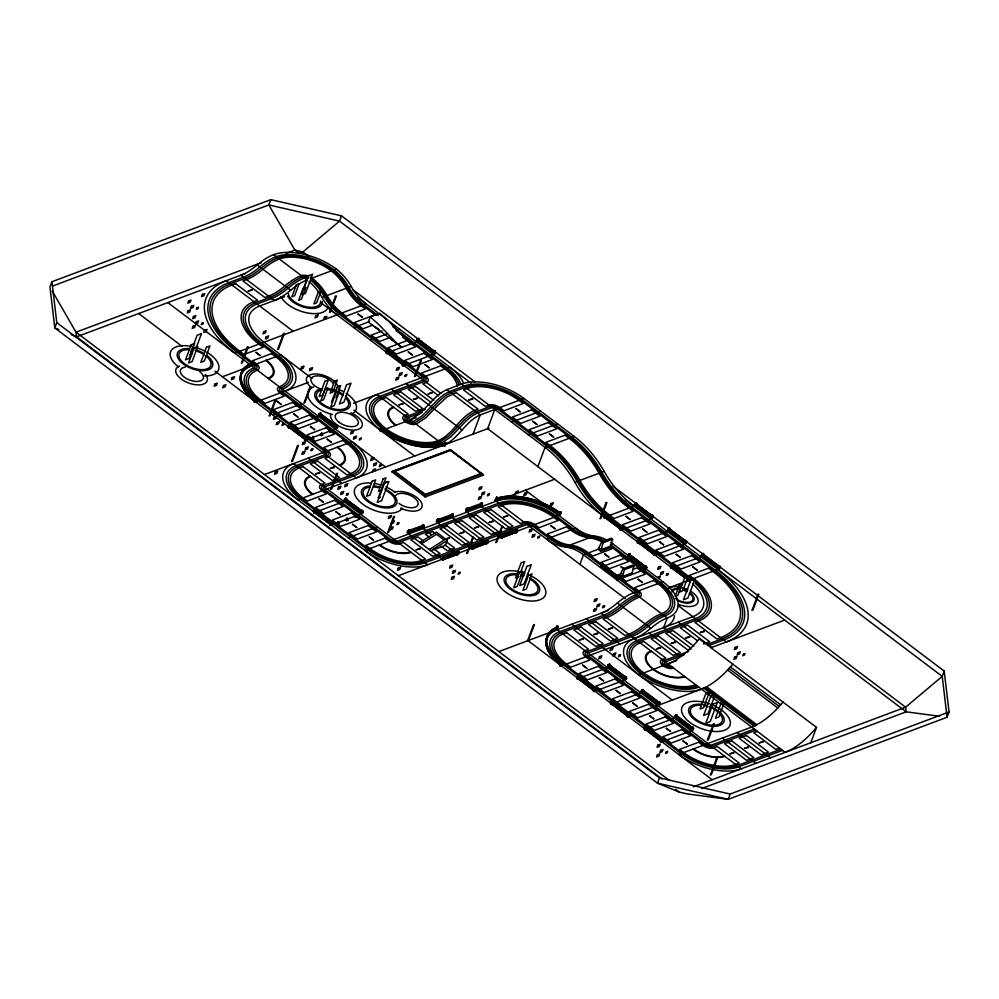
<?xml version="1.0" encoding="UTF-8"?>
<svg xmlns="http://www.w3.org/2000/svg" width="999" height="999" viewBox="0 0 999 999"><rect width="100%" height="100%" fill="white"/><g stroke="black" fill="none" stroke-linecap="round" stroke-linejoin="round"><path stroke-width="1.5" d="M425.162 496.953L425.412 495.117L393.606 471.091L391.683 471.665L425.162 496.953L483.541 475.062L450.512 449.737L391.683 471.665M603.084 542.782L601.773 541.795L598.126 549.3L600.749 551.273L603.084 542.782L612.662 539.198L611.351 538.199L601.773 541.795A48.252 35.864 69.4 0 0 589.16 537.849A48.252 35.864 69.4 0 1 570.629 530.007M612.662 539.198L610.327 547.689L600.749 551.273M622.027 578.184L624.363 569.68L633.94 566.096L632.629 565.097L623.051 568.693L619.405 576.198M631.605 574.587L633.94 566.096M51.936 281.743L49.95 287.038L54.795 327.922L657.492 783.166L679.258 792.082L687.275 793.918L728.184 799.35L947.064 717.257L949.05 711.962L944.205 671.078L341.508 215.834L270.816 199.65L51.936 281.743L56.781 322.627L54.795 327.922L58.879 329.595M190.459 353.059L197.115 335.252L201.523 333.604L195.891 348.663M270.816 199.65L268.831 204.945L52.872 285.951M249.925 365.147L251.561 361.913L252.123 362.35L250.986 365.397L249.925 365.147L251.561 361.913M250.487 365.572L252.123 362.35M251.873 364.598C253.609 360.676 250.274 367.832 247.69 366.308A47.378 24.113 20.5 0 0 251.448 398.039L256.293 401.823L255.781 401.436A47.14 24.001 20.5 0 1 251.436 364.76L252.01 363.224A47.14 24.001 20.5 0 0 256.356 399.9L256.144 401.873M254.295 401.998L255.931 398.776L256.493 399.2L255.357 402.247L254.295 401.998L255.931 398.776M254.857 402.435L256.493 399.2M301.561 293.644L308.216 275.849L312.625 274.188L305.457 293.369L302.148 294.605M303.471 289.573L307.068 279.957L273.589 254.67A48.252 20.954 -52.9 0 0 257.193 264.935A48.252 20.954 -52.9 0 1 240.809 275.212L274.288 300.512A48.252 20.954 -52.9 0 0 290.684 290.247A48.252 20.954 -52.9 0 1 296.278 285.864M341.508 215.834L339.523 221.129L302.909 251.935L299.176 253.334L294.892 250.1L268.831 204.945L339.523 221.129L942.219 676.373L947.064 717.257M305.869 439.997L287.974 426.648L288.699 425.05L306.443 438.461L305.082 440.372L304.52 439.935L305.657 436.9L306.718 437.137L305.582 440.184L304.52 439.935M289.698 427.21L288.624 426.411L289.348 424.812M288.349 427.722L289.985 424.5L290.547 424.925L289.41 427.972L288.349 427.722L289.985 424.5M288.911 428.146L290.547 424.925M305.02 439.747L305.294 438.998L306.368 439.81L307.093 438.211L306.518 439.76L304.146 437.974M305.869 437.462L306.156 436.713M305.082 440.372L306.718 437.137M335.189 428.434L336.251 428.683L337.4 425.636L336.326 425.387L335.189 428.434L335.764 428.858L336.538 428.496L318.656 415.147L319.23 413.598L337.125 426.948L336.401 428.546M319.368 413.549L318.656 415.147M334.765 426.585L320.367 415.709L319.018 416.221L320.155 413.174L321.216 413.424L320.941 414.173M311.101 438.111L312.337 437.412C315.809 438.474 310.439 439.66 313.636 438.399M320.367 413.736L320.654 412.987M319.593 416.645L321.216 413.424M312.337 437.412L311.875 438.174L313.536 438.673M331.506 402.01L337.163 386.863L340.647 385.564L336.014 397.952M320.204 434.453L321.403 435.726L322.652 435.015L321.341 434.028L320.204 434.453L321.516 435.439L322.652 435.015M321.216 434.328C323.626 435.339 319.505 435.177 321.341 434.028M370.204 316.933L368.294 322.04L401.773 347.327A141.483 105.145 69.4 0 1 396.441 342.894L378.584 324.325L370.204 316.933L379.77 313.349L388.161 320.729L406.019 339.298A141.483 105.145 69.4 0 0 411.351 343.731M329.22 431.081L330.419 432.342L331.656 431.643L330.357 430.656L329.22 431.081L330.519 432.067L331.656 431.643M330.219 430.956C332.605 431.93 328.521 431.818 330.357 430.656M335.689 428.246L336.825 425.199M335.764 428.858L337.4 425.636M335.964 427.497L337.038 428.309L337.762 426.71L319.867 413.361L337.612 426.76M337.038 428.309L337.762 426.71M331.206 525.112L313.311 511.763L314.036 510.177L331.78 523.576L331.069 525.174L332.055 522.265L330.994 522.015L329.857 525.062L330.919 525.299L329.857 525.062M315.035 512.337L315.884 510.039L314.535 509.989L314.111 511.476M314.747 513.086L313.686 512.849L314.822 509.802L315.884 510.039M315.035 510.364L315.322 509.615M314.248 513.274L315.397 510.227M402.36 365.384L403.434 365.634L404.57 362.587L403.496 362.35L402.36 365.384L402.934 365.821L403.721 365.447L385.826 352.098L386.551 350.499L404.295 363.911L386.551 350.499M386.975 352.235L387.824 349.95L388.399 350.374L386.763 353.596L386.188 353.171L387.325 350.125L388.399 350.374M386.188 353.171L387.824 349.95M386.763 353.596L387.899 350.562M331.206 522.577L331.493 521.828M330.432 525.486L332.055 522.265M331.206 524.55L332.43 523.339L314.535 509.989M361.888 513.611L343.993 500.262L344.717 498.663L362.462 512.075L361.738 513.673M363.099 511.838L345.204 498.489L363.099 511.838L362.525 513.374L345.704 500.836L344.355 501.336L345.204 498.489L346.566 498.538L346.278 499.288M344.355 501.336L345.492 498.301M336.438 523.239L337.674 522.527C341.146 523.588 335.789 524.787 338.973 523.513M345.716 498.863L345.991 498.114M344.93 501.773L346.566 498.538M337.674 522.527L338.873 523.801M402.859 365.197L403.146 364.448M403.721 362.912L403.996 362.162M345.542 519.58L346.74 520.841L347.989 520.142L346.678 519.155L345.542 519.58L346.853 520.566L347.989 520.142M402.934 365.821L404.57 362.587M346.678 519.155L346.216 519.917L347.889 520.417M404.208 365.259L404.932 363.661L404.358 365.209L387.537 352.659M444.705 444.767L440.547 446.004A47.378 24.113 20.5 0 1 385.676 433.441L380.469 429.807L381.044 428.259L382.405 428.321L381.83 427.897L380.194 431.118L381.268 431.368L382.405 428.321M380.194 431.118L381.83 427.897M380.769 431.556L381.905 428.509M416.496 340.597L417.22 338.998L434.965 352.397L434.39 353.946L416.496 340.597L417.22 338.998M419.068 338.873L417.932 341.908L416.87 341.67L418.007 338.624L419.068 338.873L418.494 338.436L417.719 338.811L435.601 352.16L434.89 353.758L435.464 352.21M418.219 339.185L418.494 338.436M417.432 342.095L418.569 339.061M354.558 516.196L355.756 517.47L356.993 516.758L355.694 515.771L354.558 516.196L355.856 517.182L356.993 516.758M355.694 515.771L355.157 516.433L356.368 516.795L351.398 512.887L332.255 520.079L340.622 526.398L359.777 519.218L356.631 516.845M372.365 471.915L373.176 469.73L375.549 468.843L374.737 471.016M360.527 513.561L362.162 510.327L362.737 510.751L361.601 513.798L360.527 513.561L362.162 510.327M361.101 513.986L362.737 510.751M362.949 511.888L362.375 513.424L345.966 500.861M433.042 353.883L434.665 350.649L435.239 351.086L434.103 354.133L433.042 353.883L434.665 350.649M433.603 354.308L435.239 351.086M423.838 525.049L422.702 528.084L421.64 527.847L423.264 524.612L423.838 525.049L407.792 530.881L407.217 532.417L408.316 532.192M407.38 532.542L407.792 530.881M407.542 533.129L408.678 530.082L409.74 530.332L408.104 533.566L407.542 533.129L423.426 527.172L424.163 525.761L423.588 527.297L408.116 533.104L408.529 531.431L424.001 525.636M408.116 533.104L409.178 529.907M408.104 533.566L409.253 530.519L408.678 530.082M443.931 445.716L445.566 442.482L446.128 442.907L444.992 445.954L443.931 445.716L445.566 442.482M444.505 446.141L445.716 443.069L445.067 442.669M423.264 524.612L422.127 527.659L422.702 528.084M422.202 528.271L423.339 525.237M436.975 519.93L436.563 521.59L436.975 519.93L453.022 514.098L452.46 513.673L451.098 516.146M436.725 522.177L437.862 519.143L438.923 519.38L437.3 522.614L436.725 522.177L452.609 516.221L453.346 514.81L452.772 516.346L437.3 522.152L438.361 518.956M453.184 514.685L437.712 520.491L437.137 522.027L437.787 522.427M437.3 522.614L438.436 519.567L437.862 519.143M473.039 434.153L480.232 414.922L524 398.514L574.225 436.451A96.503 71.716 69.4 0 1 604.133 471.341A96.503 71.716 69.4 0 0 634.015 506.218L607.105 516.346A96.503 71.716 69.4 0 1 577.197 481.456A96.503 71.716 69.4 0 0 547.315 446.565L497.102 408.603A3.634 1.848 20.5 0 0 492.207 407.48L477.609 412.949L472.14 415.946L466.009 421.016L450.736 436.963L441.246 443.119A42.945 21.866 20.5 0 1 398.601 438.611M452.46 513.673L451.311 516.708L451.885 517.145L453.022 514.098M450.824 516.895L451.386 517.332L452.447 514.123M494.817 409.453L487.637 428.671L684.952 577.709M447.352 540.372L445.504 545.317L430.919 550.786L447.352 540.372L436.363 532.08L419.93 542.482L422.839 541.396M442.982 557.454L442.569 559.128L442.982 557.454L459.028 551.623L458.466 551.198L456.83 554.42L457.392 554.857L459.028 551.623M442.732 559.715L443.868 556.668L444.93 556.918L443.306 560.139L442.732 559.715L458.616 553.758L459.353 552.335L458.778 553.883L443.306 559.677L444.368 556.48M443.306 560.139L444.443 557.105L443.868 556.668M466.158 508.978L465.746 510.651L466.158 508.978L482.205 503.146L481.643 502.722L480.007 505.956L480.569 506.381L482.205 503.146M465.909 511.238L467.045 508.191L468.106 508.441L466.483 511.663L465.909 511.238L481.793 505.282L482.529 503.871L481.955 505.407L466.483 511.201L466.895 509.54L482.367 503.733M466.483 511.201L467.544 508.004M466.483 511.663L467.619 508.628L467.045 508.191M457.604 553.483L458.466 551.198M458.454 551.66L457.879 553.196L442.407 559.003M457.392 554.857L458.616 551.785L457.967 551.386M480.781 505.007L481.643 502.722M480.569 506.381L481.718 503.334M472.165 546.515L471.753 548.176L472.165 546.515L488.211 540.684L487.649 540.247L486.014 543.481L486.575 543.906L488.211 540.684M471.915 548.763L473.051 545.729L474.113 545.966L472.49 549.2L471.915 548.763L487.799 542.807L488.536 541.396L487.962 542.932L472.49 548.738L473.076 547.19L488.536 541.396M488.374 541.271L472.902 547.065L472.327 548.613L472.977 549.013M473.264 546.291L473.551 545.541M472.49 549.2L473.626 546.153L473.051 545.729M495.092 500.287L496.728 497.065L497.302 497.49L495.666 500.724L495.092 500.287L500.112 498.738A47.378 24.113 20.5 0 1 554.982 511.301L559.677 514.56M560.027 514.997L560.751 513.399L555.556 509.752A47.378 24.113 20.5 0 0 500.686 497.202L496.078 498.588L495.504 500.137L496.153 500.536M496.728 497.065L496.116 500.099A47.14 24.001 20.5 0 1 559.527 514.61L560.177 514.935L558.828 514.885L560.464 511.65L561.026 512.087L559.89 515.122L558.828 514.885M495.666 500.724L497.302 497.49M496.116 500.099L496.69 498.551A47.14 24.001 20.5 0 1 560.102 513.074L560.751 513.399M487.362 540.996L487.649 540.247M486.575 543.906L487.637 540.709M515.172 494.043L515.984 491.87L518.356 490.984L517.544 493.156M501.348 535.564L500.949 537.237L501.348 535.564L517.395 529.732L516.833 529.308L515.197 532.529L515.771 532.966L517.395 529.732M501.098 537.824L502.235 534.777L503.309 535.014L501.673 538.249L501.098 537.824L516.982 531.855L517.719 530.444L517.145 531.992L501.685 537.787L502.085 536.126L517.557 530.319M501.685 537.787L502.26 536.251L517.719 530.444M502.447 535.339L502.734 534.59M501.673 538.249L502.809 535.202L502.235 534.777M537.862 466.608L545.042 447.39L574.225 436.451M515.971 531.593L516.258 532.779M516.545 530.057L516.833 529.308M516.82 529.77L516.246 531.306L500.774 537.1M515.771 532.966L516.908 529.92M520.516 572.527L524.637 561.513L521.153 562.812L515.496 577.959L518.968 576.66M559.328 514.697L560.464 511.65M559.39 515.309L561.026 512.087M527.547 640.809L533.503 624.899L534.44 624.55L528.483 640.459M555.569 629.008L557.205 625.786L557.767 626.211L556.63 629.258L555.569 629.008L557.205 625.786M579.944 564.385L583.528 554.77L599.487 548.788M556.143 629.445L557.767 626.211M557.08 628.633L557.929 626.798L557.08 628.633A47.14 24.001 20.5 0 0 561.438 665.297L561.938 665.684L562.012 663.761A47.14 24.001 20.5 0 1 557.654 627.085L558.091 626.922M621.353 529.845L603.471 516.495L604.183 514.897L621.94 528.296L621.216 529.895M604.682 514.71L622.427 528.121L622.002 529.595L604.108 516.246L605.469 514.335L606.031 514.772L604.894 517.807L603.833 517.569L604.969 514.522L606.031 514.772M603.833 517.569L605.469 514.335M604.407 517.994L605.544 514.96M559.939 665.858L561.575 662.637L562.15 663.061L561.001 666.108L559.939 665.858L561.575 662.637M560.514 666.296L562.15 663.061M561.438 665.297L562.012 663.761M562.512 664.135L561.788 665.734L557.092 661.9A47.378 24.113 20.5 0 1 553.334 630.169L557.517 628.458M600.799 566.008L601.523 564.41L600.799 566.008L618.543 579.408M603.371 564.285L602.31 564.035L601.161 567.082L601.735 567.507L603.371 564.285L602.022 564.223L601.585 565.709M601.161 567.082L601.947 566.146L585.814 553.921A48.252 35.864 69.4 0 0 567.27 546.066A48.252 35.864 69.4 0 1 548.738 538.224L531.992 525.586A3.634 1.848 20.5 0 0 527.097 524.463L424.95 562.774A42.945 21.866 20.5 0 1 367.182 549.55L300.212 498.976A42.945 21.866 20.5 0 1 296.253 465.559L325.437 454.62A3.634 1.848 20.5 0 0 325.1 451.785L258.129 401.198A42.945 21.866 20.5 0 1 254.171 367.794A3.634 1.848 20.5 0 0 253.833 364.96L237.1 352.322A89.523 45.579 20.5 0 1 228.833 282.68L243.419 277.198M602.522 564.61L602.797 563.848M601.735 567.507L602.872 564.472M620.004 529.782L621.64 526.56L622.215 526.985L621.066 530.032L620.004 529.782L621.64 526.56M620.579 530.219L622.215 526.985M634.29 504.932L634.865 503.396L652.609 516.795L652.035 518.331L634.14 504.982L634.865 503.396M634.502 506.068L635.576 506.306L634.502 506.068L635.639 503.021L636.713 503.259L636.138 502.834L635.352 503.209L653.246 516.558L652.672 518.094L652.022 517.769M635.864 503.583L636.138 502.834M635.077 506.493L636.213 503.446M636.425 504.02L636.713 503.259M594.63 691.271L576.885 677.859L577.459 676.323L595.354 689.672L593.993 691.583L593.418 691.158L594.567 688.111L595.629 688.361L594.492 691.395L593.418 691.158M577.747 678.758L578.321 679.183L577.247 678.933L578.883 675.711L578.596 678.433M577.247 678.933L578.384 675.898L579.457 676.136M578.608 676.46L578.883 675.711M577.822 679.37L578.958 676.323M617.345 579.295L618.968 576.073L619.542 576.498L618.406 579.545L617.345 579.295L617.906 579.732L619.542 576.498M617.832 579.108L618.119 578.359L636.038 591.858A3.634 1.848 20.5 0 1 636.375 594.68A48.252 20.954 -52.9 0 0 619.979 604.957A48.252 20.954 -52.9 0 1 603.596 615.222L559.815 631.655A42.945 21.866 20.5 0 0 563.786 665.072L680.968 753.583A42.945 21.866 20.5 0 0 738.748 766.807L782.517 750.386M618.693 576.823L618.968 576.073M601.373 564.46L619.268 577.822L618.693 579.358L600.948 565.946M627.709 555.919L628.421 554.32L646.166 567.719L645.591 569.268L627.709 555.919L628.421 554.32M619.193 579.17L619.904 577.572L602.022 564.223M630.269 554.195L629.133 557.23L628.071 556.992L629.208 553.946L630.269 554.195L629.707 553.758L628.92 554.133L646.815 567.482L629.07 554.083L628.496 555.619M628.071 556.992L628.846 556.056M629.42 554.507L629.707 553.758M628.646 557.417L629.782 554.383M637.674 540.184L636.95 541.783L654.845 555.132L655.419 553.596L637.674 540.184L655.419 553.596M638.099 541.92L638.948 539.635L638.661 542.357M638.386 543.106L637.312 542.857L638.448 539.822L639.522 540.059M638.673 540.384L638.948 539.635M637.886 543.294L639.023 540.247M650.674 518.281L652.31 515.047L652.884 515.484L651.748 518.518L650.674 518.281L651.748 518.518M652.035 515.796L652.31 515.047M651.248 518.706L652.884 515.484M652.522 518.156L653.109 516.608M594.78 688.673L595.054 687.924M593.993 691.583L595.629 688.361M595.279 691.021C596.053 687.275 596.291 691.832 594.767 690.646M607.554 666.358L608.279 664.76L607.554 666.358L625.449 679.707L607.704 666.308M644.243 569.205L645.379 566.158L646.44 566.408L645.304 569.455L644.243 569.205L644.817 569.63L646.44 566.408M617.807 673.214L608.204 666.121L608.915 664.522L626.673 677.934L625.948 679.52L626.673 677.934M610.127 664.635L608.99 667.682L607.929 667.432L609.065 664.397L610.127 664.635L609.552 664.21L608.778 664.572L626.523 677.984M644.742 569.018L645.017 568.269M645.591 566.733L645.878 565.983M607.929 667.432L609.552 664.21M608.491 667.869L609.627 664.822M646.091 569.08L646.665 567.544M646.815 567.482L646.241 569.018L617.02 580.057M654.845 555.132L653.483 555.069L655.119 551.848L654.695 555.194M654.845 552.597L655.119 551.848M654.058 555.506L655.694 552.272M655.332 554.944L656.056 553.359L638.161 539.997M685.514 543.631L667.619 530.282L668.343 528.683L686.088 542.095L684.727 544.005L684.165 543.568L685.302 540.534L686.363 540.771L685.227 543.818L684.165 543.568M676.698 536.238L669.33 530.844L667.994 531.356L668.843 528.496L670.192 528.558L669.917 529.308M667.994 531.356L669.13 528.309L670.192 528.558M669.342 528.883L669.617 528.121M668.556 531.78L669.692 528.746M628.109 716.558L610.364 703.159L610.938 701.61L628.833 714.959L627.472 716.882L626.91 716.445L628.046 713.398L629.108 713.648L627.971 716.695L626.91 716.445M612.936 701.435L611.8 704.47L610.739 704.233L611.875 701.186L612.936 701.435L612.375 700.998L611.588 701.373L629.482 714.722L628.758 716.32L622.889 711.887M610.739 704.233L612.375 700.998M611.301 704.657L612.437 701.623M659.565 578.209L660.376 576.036L658.004 576.923M624.1 679.645L625.736 676.423L626.298 676.847L625.162 679.894L624.1 679.645L625.736 676.423M624.662 680.082L626.298 676.847M625.299 679.757L626.023 678.171L608.129 664.822M684.852 577.797L670.429 567.07L671.003 565.534L688.898 578.883L688.174 580.481M671.153 565.484L670.429 567.07M685.351 577.622L671.078 566.833L671.653 565.297L689.547 578.646L688.973 580.182L686.6 578.396M672.152 567.644L670.804 568.156L671.94 565.109L673.001 565.347L672.727 566.108M670.804 568.156L672.439 564.922M671.365 568.581L673.001 565.347M684.652 543.381L685.801 540.347M684.727 544.005L686.363 540.771M686.588 541.908L686.013 543.444L686.738 541.845L668.843 528.496M627.409 716.258L628.546 713.224M627.472 716.882L629.108 713.648M693.806 646.266L673.051 630.594L665.759 633.329L687.724 649.924L691.37 648.551L663.648 627.609L667.245 617.994A46.578 23.714 20.5 0 0 662.936 581.755L612.712 543.818A48.252 35.864 69.4 0 0 610.751 542.42M641.046 691.645L641.758 690.059L641.046 691.645L658.791 705.057L659.515 703.458L641.62 690.109M643.331 690.684L643.044 689.497L641.833 691.358M642.469 692.969L641.408 692.732L642.544 689.685L643.606 689.922M642.757 690.247L643.044 689.497M641.982 693.156L643.119 690.109M686.975 580.369L688.611 577.135L689.173 577.572L688.036 580.606L686.975 580.369L687.537 580.794L689.173 577.572M687.749 579.432L688.611 577.135M688.823 580.244L689.397 578.696M718.993 568.918L701.111 555.569L701.822 553.97L719.567 567.382L718.219 569.293L717.644 568.868L718.781 565.821L719.842 566.058L718.706 569.105L717.644 568.868M701.473 556.643L703.109 553.421L703.671 553.846L702.047 557.08L701.473 556.643L702.247 555.706M702.821 554.17L703.109 553.421M702.047 557.08L703.671 553.846M643.856 728.446L644.567 726.847L643.856 728.446L661.6 741.845L662.025 738.511L660.389 741.733L661.738 741.795L662.325 740.259L644.43 726.91M644.992 728.583L645.217 726.61L662.961 740.022L662.387 741.558L660.014 739.772M645.279 729.769L644.218 729.52L645.854 726.298L645.566 729.02M645.566 727.047L645.854 726.298M644.792 729.957L646.415 726.723M657.579 704.944L658.716 701.897L659.79 702.147L658.641 705.182L657.579 704.944L658.154 705.369L659.79 702.147M658.928 702.459L659.215 701.71M659.427 704.819L660.152 703.221L642.407 689.809M660.152 703.221L659.577 704.757L657.205 702.971M718.144 568.681L718.418 567.919M718.993 566.383L719.28 565.634M718.219 569.293L719.842 566.058M660.389 741.733L661.163 740.796L662.237 741.608L662.812 740.072M661.738 739.26L662.025 738.511M660.963 742.17L662.599 738.935M692.27 730.344L674.525 716.945L675.099 715.396L692.994 728.758L691.633 730.669L691.058 730.232L692.207 727.197L693.269 727.434L692.132 730.481L691.058 730.232M674.887 718.019L675.886 715.109L693.631 728.508L693.056 730.057L676.236 717.507L674.887 718.019L676.023 714.972L677.097 715.222L676.81 715.971M676.248 715.546L676.523 714.784M675.461 718.443L677.097 715.222M56.781 322.627L659.477 777.871L657.492 783.166L728.184 799.35L730.169 794.055L949.05 711.962M691.558 730.044L692.694 727.01M691.633 730.669L693.269 727.434M810.763 742.756L816.508 727.384L699.312 638.861A53.384 23.177 -52.9 0 1 667.944 663.848M944.205 671.078L942.219 676.373L905.606 707.18L693.206 786.85M606.693 539.984A48.252 35.864 69.4 0 0 594.18 535.976A48.252 35.864 69.4 0 1 575.649 528.134L546.453 539.085A48.252 35.864 69.4 0 0 564.997 546.94A48.252 35.864 69.4 0 1 583.528 554.782L667.245 617.994A48.252 20.954 -52.9 0 0 650.849 628.271A48.252 20.954 -52.9 0 1 634.465 638.536A46.578 23.714 20.5 0 0 638.761 674.787A46.578 23.714 20.5 0 0 701.435 689.135L706.605 686.775A53.384 23.177 -52.9 0 0 727.572 670.079L732.791 664.16M751.66 727.072L756.83 724.725A53.384 23.177 -52.9 0 0 777.796 708.016L783.016 702.097M421.578 543.731L436.526 534.265L444.205 540.072L429.258 549.537M524 398.514A46.578 23.714 20.5 0 0 461.338 384.165L446.74 389.635L441.271 392.632L435.152 397.702L419.867 413.648L410.377 419.805M443.856 445.092L376.885 394.505A46.578 23.714 20.5 0 0 381.193 430.744A46.578 23.714 20.5 0 0 443.856 445.092C458.853 438.761 465.234 421.266 480.232 414.922L446.74 389.635M701.435 689.135L703.746 688.186L753.97 726.123M261.326 262.687L76.011 332.192L76.561 336.825L661.825 778.908M286.139 253.384L294.892 250.1L302.909 251.935L309.141 256.631M245.192 273.589L76.561 336.825L71.116 334.603M310.14 278.197A5.819 2.96 20.5 0 1 310.714 278.596L336.251 269.018A46.578 23.714 20.5 0 0 273.589 254.67M271.678 298.539L257.08 304.021A50.225 25.562 20.5 0 0 261.713 343.082L278.459 355.731A42.945 21.866 20.5 0 1 282.417 389.135A3.634 1.848 20.5 0 0 282.754 391.97L349.725 442.545A42.945 21.866 20.5 0 1 353.683 475.961L324.5 486.9A3.634 1.848 20.5 0 0 324.837 489.735L391.808 540.322A3.634 1.848 20.5 0 0 396.703 541.433L498.851 503.121A42.945 21.866 20.5 0 1 556.618 516.346L573.364 528.995A48.252 35.864 69.4 0 0 591.895 536.85A48.252 35.864 69.4 0 1 604.42 540.834M284.503 296.691L259.703 305.994A46.578 23.714 20.5 0 0 263.998 342.232L312.013 378.496M308.991 281.506A48.252 35.864 69.4 0 1 322.028 297.402L351.198 286.463A48.252 35.864 69.4 0 0 366.146 303.908L234.815 353.171A93.169 47.428 20.5 0 1 226.211 280.694L293.182 331.281M189.947 354.42L192.145 353.596M373.688 315.284L354.533 322.465L362.899 328.783L372.477 325.199M252.447 363.062L248.264 364.772A47.378 24.113 20.5 0 0 252.023 396.503L256.868 400.274M222.377 376.773L280.744 354.87A46.578 23.714 20.5 0 1 285.04 391.108M353.696 327.51L369.667 321.528M382.217 331.006L371.278 335.115L379.645 341.433L390.584 337.325M370.442 340.159L386.401 334.166M399.625 329.208L395.979 330.582L446.203 368.519A40.759 20.754 20.5 0 1 458.766 383.966M407.167 340.572L388.012 347.752L396.391 354.083L415.534 346.89L402.672 337.175M308.391 382.355L255.856 402.06A46.578 23.714 20.5 0 1 251.561 365.821M389.46 351.948L416.371 341.858M416.87 341.67L417.932 341.908M434.965 352.397L417.07 339.048M272.602 414.71L301.785 403.758M403.921 365.447L433.116 354.495M288.699 425.05L306.443 438.461M289.335 427.347L318.519 416.408M319.018 416.221L320.08 416.458M353.546 403.271L449.85 367.145A46.578 23.714 20.5 0 1 463.786 383.628M337.125 426.948L319.23 413.598M306.081 439.997L335.264 429.046M425.162 409.528L406.193 416.645A5.819 2.96 20.5 0 0 406.73 421.166A5.819 2.96 20.5 0 0 414.56 422.964L424.051 416.808L439.335 400.874L445.454 395.791L450.936 392.794L465.522 387.325A40.759 20.754 20.5 0 1 520.354 399.875L570.579 437.812A96.503 71.716 69.4 0 1 600.486 472.702A96.503 71.716 69.4 0 0 630.369 507.592L714.073 570.841A87.35 44.468 20.5 0 1 722.127 638.798L707.542 644.268M380.469 429.807L381.118 430.132A47.14 24.001 20.5 0 0 444.543 444.642M264.448 474.537L352.01 441.695A46.578 23.714 20.5 0 1 356.306 477.934L214.985 371.191M381.193 430.744L416.208 417.619M446.128 442.907L441.121 444.468A47.378 24.113 20.5 0 1 386.251 431.905L381.044 428.259M489.098 428.121L297.939 499.825A46.578 23.714 20.5 0 1 293.631 463.586L427.572 564.76A46.578 23.714 20.5 0 1 364.897 550.412L554.595 479.258M511.563 422.102L540.746 411.151M393.606 471.091L450.512 449.737M387.325 481.655L383.841 482.967L378.171 498.114L380.494 497.24M314.036 510.177L331.78 523.576M344.717 498.663L362.462 512.075M316.958 511.613L343.856 501.523M528.309 434.752L557.492 423.801M331.705 524.937L329.483 523.089M331.418 525.112L360.602 514.173M425.412 495.117L482.317 473.763M348.164 537.762L377.347 526.823M391.945 521.653L394.33 520.766L393.506 522.939L391.133 523.826M424.163 525.761L408.529 531.431M453.346 514.81L437.712 520.491M482.529 503.871L466.895 509.54M411.039 531.168L422.689 526.61M436.401 521.466L451.873 515.671M465.584 510.526L481.056 504.72M461.338 384.165L545.042 447.39A96.503 71.716 69.4 0 1 574.949 482.28L604.12 471.353M445.204 538.898L449.413 537.962L445.766 539.323M459.19 552.21L443.718 558.016L459.353 552.335M471.59 548.051L487.225 542.382M398.389 575.699L443.618 558.728M444.867 558.266L558.903 515.496A46.578 23.714 20.5 0 0 496.228 501.148L625.262 598.613M604.183 514.897L621.94 528.296M564.997 546.928L594.18 535.988M652.609 516.795L634.715 503.446M621.565 529.845L650.749 518.893M612.712 543.818L610.439 544.68L660.664 582.617A42.945 21.866 20.5 0 1 664.622 616.021M610.776 546.041L601.198 549.637L598.826 547.839M668.343 528.683L686.088 542.095M640.584 541.633L667.494 531.543M603.92 566.046L627.185 557.33M653.483 555.069L654.557 555.319M655.057 555.132L684.24 544.193M621.952 573.476L617.844 575.024L626.223 581.343L645.366 574.163L637 567.832L632.891 569.38M632.055 572.939L622.489 576.535L620.117 574.75M646.166 567.719L628.284 554.37M701.822 553.97L719.567 567.382M702.472 553.733L720.217 567.145L719.642 568.681L702.821 556.143M674.075 566.92L700.973 556.83M662.936 581.755L633.753 592.707A48.252 20.954 -52.9 0 0 617.37 602.984A48.252 20.954 -52.9 0 1 600.986 613.249L785.139 752.372A53.384 23.177 -52.9 0 0 816.508 727.384M557.929 626.798L553.908 628.633A47.378 24.113 20.5 0 0 557.667 660.364L562.362 664.198M688.898 578.883L671.003 565.534M498.838 651.573L608.279 610.526M668.106 588.086L717.719 569.48A93.169 47.428 20.5 0 1 726.31 641.957L677.946 605.419M580.519 677.709L607.429 667.619M703.533 643.993L709.615 641.708L687.649 625.112L680.344 627.847L697.439 640.759M688.573 651.385L663.761 660.689A5.819 2.96 20.5 0 0 664.298 665.209A5.819 2.96 20.5 0 0 672.127 667.007M684.303 654.757L665.334 661.875A3.634 1.848 20.5 0 0 665.671 664.697A3.634 1.848 20.5 0 0 670.566 665.821M709.103 645.454L723.701 639.984A89.523 45.579 20.5 0 0 715.434 570.329L631.73 507.105A96.503 71.716 69.4 0 1 601.823 472.215A96.503 71.716 69.4 0 0 571.94 437.325L521.728 399.363A42.945 21.866 20.5 0 0 463.948 386.138L449.363 391.608L443.881 394.605L437.762 399.687L422.49 415.621L412.987 421.778A3.634 1.848 20.5 0 1 408.091 420.654A3.634 1.848 20.5 0 1 407.754 417.832L422.352 412.35L391.483 389.036M594.992 691.208L624.175 680.269M638.761 674.787L676.698 660.564M710.926 647.727L784.69 620.067M611.151 702.859L620.479 710.064M614.01 703.009L640.908 692.906M628.471 716.508L705.706 687.537M674.525 716.945L692.419 730.294M647.489 728.296L674.4 718.206M693.631 728.508L675.736 715.159M661.95 741.795L691.133 730.843M755.931 725.474L678.696 754.445A46.578 23.714 20.5 0 0 741.358 768.793L557.205 629.682A46.578 23.714 20.5 0 0 561.5 665.921L692.831 616.658A46.578 23.714 20.5 0 0 692.657 583.816M754.27 729.058L710.489 745.466A3.634 1.848 20.5 0 1 705.594 744.355L588.411 655.831A3.634 1.848 20.5 0 1 588.074 652.996L631.843 636.575A48.252 20.954 -52.9 0 0 648.239 626.311A48.252 20.954 -52.9 0 1 664.622 616.033M755.843 730.232L712.062 746.653A5.819 2.96 20.5 0 1 704.233 744.867L587.037 656.343A5.819 2.96 20.5 0 1 586.5 651.81L630.282 635.389A48.252 20.954 -52.9 0 0 646.665 625.124A48.252 20.954 -52.9 0 1 663.049 614.847A40.759 20.754 20.5 0 0 659.29 583.129L610.264 546.091M757.404 731.418L753.758 732.791L775.736 749.387L779.382 748.026M780.956 749.2L737.175 765.621A40.759 20.754 20.5 0 1 682.342 753.071L565.147 664.547A40.759 20.754 20.5 0 1 561.388 632.842L605.169 616.42A48.252 20.954 -52.9 0 0 621.553 606.156A48.252 20.954 -52.9 0 1 637.936 595.879A5.819 2.96 20.5 0 0 637.412 591.333L587.187 553.396A48.252 35.864 69.4 0 0 568.643 545.554A48.252 35.864 69.4 0 1 550.112 537.712L533.366 525.074A5.819 2.96 20.5 0 0 525.524 523.276L423.389 561.588A40.759 20.754 20.5 0 1 368.556 549.038L301.586 498.464A40.759 20.754 20.5 0 1 297.827 466.745L327.01 455.806A5.819 2.96 20.5 0 0 326.473 451.273L259.503 400.686A40.759 20.754 20.5 0 1 255.744 368.981A5.819 2.96 20.5 0 0 255.207 364.448L238.461 351.81A87.35 44.468 20.5 0 1 230.407 283.866L244.992 278.384A48.252 20.954 -52.9 0 0 261.388 268.119A48.252 20.954 -52.9 0 1 277.772 257.842M701.872 788.448L906.168 711.825L939.497 716.246M659.477 777.871L730.169 794.055M352.722 289.56L474.762 381.73M612.974 486.138L905.606 707.18L906.168 711.825L625.324 499.687M418.206 341.159L435.027 353.696M635.851 505.556L639.66 508.266M641.857 510.089L649.05 515.534M678.933 538.099L686.151 543.394M357.704 297.54L471.016 383.141M378.209 315.609L363.861 304.77A48.252 35.864 69.4 0 1 348.913 287.325A48.252 35.864 69.4 0 0 333.966 269.88A42.945 21.866 20.5 0 0 276.199 256.643A48.252 20.954 -52.9 0 0 259.815 266.92A48.252 20.954 -52.9 0 1 243.431 277.185M392.57 326.448L447.577 368.007A42.945 21.866 20.5 0 1 460.801 384.278M375.649 315.222L362.5 305.282A48.252 35.864 69.4 0 1 347.54 287.837A48.252 35.864 69.4 0 0 332.605 270.392A40.759 20.754 20.5 0 0 277.772 257.829M548.688 446.029L498.464 408.091A5.819 2.96 20.5 0 0 490.634 406.293L476.048 411.763L470.566 414.76L464.448 419.842L449.163 435.776L439.672 441.933A40.759 20.754 20.5 0 1 384.84 429.383A40.759 20.754 20.5 0 1 381.081 397.677L424.85 381.256A5.819 2.96 20.5 0 0 424.313 376.723L340.609 313.499A48.252 35.864 69.4 0 1 325.649 296.054A48.252 35.864 69.4 0 0 310.714 278.609M608.478 515.821L692.182 579.058A52.41 26.673 20.5 0 1 697.015 619.83L638.648 641.72A40.759 20.754 20.5 0 0 642.407 673.426A40.759 20.754 20.5 0 0 697.24 685.976M604.832 514.66L690.809 579.57M387.038 350.312L404.795 363.723M644.667 546.89L650.749 551.323M653.121 553.109L655.481 554.895M320.841 302.685L441.071 393.506M687.25 579.62L688.323 580.419M438.648 395.791L422.777 383.803L426.423 382.442A8.004 4.071 20.5 0 0 425.686 376.211L421.503 373.052L440.646 365.871L444.842 369.031A38.574 19.643 20.5 0 1 457.367 386.488M257.193 264.947L290.684 290.234M433.791 400.374L415.484 386.538L408.179 389.285L462.038 430.007M406.081 383.566L431.368 402.659M609.79 547.29L611.888 548.863L592.732 556.056L588.548 552.884A48.252 35.864 69.4 0 0 570.004 545.029A48.252 35.864 69.4 0 1 551.473 537.187M525.412 490.209L583.703 534.228M624.537 568.968L620.891 566.783L624.038 569.143M623.051 568.693L624.363 569.68M570.629 530.019L566.445 526.86L547.29 534.04L551.473 537.212M445.142 444.605L445.117 443.106A47.14 24.001 20.5 0 1 381.693 428.583M450.049 449.775L471.128 465.696M473.613 467.569L483.541 475.062M678.246 622.14L711.725 647.427M602.772 566.608L619.33 579.12M602.509 566.57L616.92 577.447M730.456 666.907L780.681 704.844M729.02 668.518L779.245 706.455M727.572 670.079L777.796 708.016M617.37 602.984L650.849 628.271M481.143 502.909L481.793 503.309M516.333 529.495L516.982 529.895M353.908 410.139L414.672 456.043M481.643 506.618L514.248 531.256M649.05 633.079L679.919 656.393M706.605 686.775L756.83 724.725M705.169 687.512L755.394 725.449M467.045 512.1L500.536 537.387M320.617 415.734L327.722 421.103M330.082 422.889L337.187 428.246M167.844 302.597L385.489 466.983M452.46 517.569L485.064 542.207M586.388 618.731L619.867 644.03M737.062 732.554L770.541 757.841M437.862 523.039L471.341 548.339M571.79 624.213L672.252 700.087M722.477 738.024L755.956 763.311M311.201 437.837L312.5 438.823M435.114 533.341L432.679 531.493L425.374 534.228L429.046 537M446.103 541.633L454.645 548.089L447.352 550.824L441.246 546.216M642.257 689.872L660.002 703.271M422.777 524.8L423.426 525.199M289.198 424.862L306.943 438.274M620.079 675.087L626.086 679.47M643.955 693.131L654.845 701.186M641.183 691.595L658.928 704.994M292.32 429.033L298.226 433.504M292.095 429.033L298.089 433.566M138.661 313.536L182.218 346.428M423.276 528.521L431.468 534.702M444.892 544.855L455.881 553.146M422.964 540.659L418.082 536.962L410.789 539.71L432.754 556.306L440.059 553.571L433.953 548.951M308.229 458.116L341.708 483.404M408.678 533.99L442.157 559.278M578.096 676.086L595.854 689.485M585.951 683.828L593.056 689.185M614.71 705.544L617.07 707.329M622.989 711.8L628.908 716.258M647.002 729.944L657.654 737.986L646.765 729.919M585.801 683.865L593.006 689.31M528.021 640.634L712.175 779.732M336.538 522.952L337.837 523.938M316.471 513.261L327.123 521.303M316.233 513.249L327.035 521.403M669.305 780.344L76.011 332.192L52.248 291.021M675.524 789.26L679.258 792.082M710.626 704.233A25.624 13.037 20.5 0 1 725.936 729.607A25.624 13.037 20.5 0 1 684.977 717.831A25.624 13.037 20.5 0 1 702.996 702.047M704.27 702.309A25.624 13.037 20.5 0 1 709.377 703.783M714.21 708.366A18.706 9.515 20.5 0 1 718.169 725.886A18.706 9.515 20.5 0 1 689.51 713.973A18.706 9.515 20.5 0 1 707.492 705.581M709.802 706.355A18.706 9.515 20.5 0 1 713.149 707.816M719.755 713.786A16.921 8.616 20.5 0 1 714.173 725.237A16.921 8.616 20.5 0 1 691.633 714.959A16.921 8.616 20.5 0 1 701.148 705.306M705.269 705.943A16.921 8.616 20.5 0 1 708.079 706.718M709.477 707.205A16.921 8.616 20.5 0 1 712.175 708.366M713.461 709.028A16.921 8.616 20.5 0 1 718.93 712.924M327.997 307.53A25.624 13.037 20.5 0 1 305.694 312.587A25.624 13.037 20.5 0 1 280.919 296.753M322.252 301.398A18.706 9.515 20.5 0 1 307.992 308.067A18.706 9.515 20.5 0 1 287.587 296.054M320.554 301.011A16.921 8.616 20.5 0 1 305.569 306.631A16.921 8.616 20.5 0 1 288.374 293.644M579.932 480.419A96.503 71.716 69.4 0 0 609.852 515.284L614.023 518.481L633.179 511.288L628.995 508.129A96.503 71.716 69.4 0 1 599.088 473.239A96.503 71.716 69.4 0 0 569.205 438.349L565.022 435.164L545.879 442.345L550.062 445.517A96.503 71.716 69.4 0 1 579.969 480.407M608.478 515.796A96.503 71.716 69.4 0 1 578.571 480.944A96.503 71.716 69.4 0 0 548.688 446.053M604.832 517.17A96.503 71.716 69.4 0 1 574.924 482.305M688.536 580.419A46.578 23.714 20.5 0 1 690.659 582.105M205.457 374.45A16.658 8.479 20.5 0 1 200.811 384.74A16.658 8.479 20.5 0 1 179.808 377.872A16.658 8.479 20.5 0 1 179.595 365.996M199.463 371.416A12.163 6.194 20.5 0 1 199.887 381.106A12.163 6.194 20.5 0 1 182.829 375.949A12.163 6.194 20.5 0 1 185.377 367.157M206.418 352.023A25.624 13.037 20.5 0 1 218.943 368.094A25.624 13.037 20.5 0 1 203.958 375.949M178.496 366.833A25.624 13.037 20.5 0 1 171.191 350.549A25.624 13.037 20.5 0 1 191.608 346.441M196.716 347.764A25.624 13.037 20.5 0 1 205.282 351.398M206.706 355.257A18.706 9.515 20.5 0 1 206.181 370.404A18.706 9.515 20.5 0 1 179.37 360.302A18.706 9.515 20.5 0 1 189.198 348.651M196.091 349.975A18.706 9.515 20.5 0 1 202.822 352.772M205.582 355.669A16.921 8.616 20.5 0 1 205.12 369.38A16.921 8.616 20.5 0 1 180.869 360.239A16.921 8.616 20.5 0 1 189.748 349.7M195.28 350.699A16.921 8.616 20.5 0 1 204.483 354.882M690.421 591.071A16.908 8.604 20.5 0 1 697.14 603.846A16.908 8.604 20.5 0 1 678.995 604.607M669.942 587.4A16.908 8.604 20.5 0 1 687.899 589.71M690.122 592.907A12.35 6.281 20.5 0 1 692.195 602.072A12.35 6.281 20.5 0 1 677.21 600.349M671.815 590.084A12.35 6.281 20.5 0 1 678.571 588.561M682.604 589.285A12.35 6.281 20.5 0 1 686.625 590.796M689.385 593.181A11.164 5.682 20.5 0 1 690.409 601.873A11.164 5.682 20.5 0 1 675.386 598.438M671.94 591.87A11.164 5.682 20.5 0 1 678.933 589.248M684.427 590.509A11.164 5.682 20.5 0 1 687.062 591.708M311.775 387.724A16.658 8.479 20.5 0 1 311.7 374.338A16.658 8.479 20.5 0 1 335.389 382.38M336.101 383.229A16.658 8.479 20.5 0 1 338.049 387.437M320.267 388.836A12.163 6.194 20.5 0 1 313.748 376.461A12.163 6.194 20.5 0 1 333.454 383.878M350.874 412.874A16.658 8.479 20.5 0 1 361.863 426.561A16.658 8.479 20.5 0 1 342.982 427.984A16.658 8.479 20.5 0 1 330.894 414.373M346.129 393.319A25.624 13.037 20.5 0 1 351.823 414.098M332.48 414.548A25.624 13.037 20.5 0 1 309.927 400.599A25.624 13.037 20.5 0 1 313.674 386.85M338.024 389.073A25.624 13.037 20.5 0 1 342.819 391.346M345.367 396.103A18.706 9.515 20.5 0 1 344.118 410.277A18.706 9.515 20.5 0 1 318.331 401.848A18.706 9.515 20.5 0 1 322.565 388.648M326.735 388.599A18.706 9.515 20.5 0 1 335.939 390.709M340.359 392.719A18.706 9.515 20.5 0 1 343.019 394.33M345.904 398.126A16.921 8.616 20.5 0 1 341.908 409.453A16.921 8.616 20.5 0 1 319.68 401.623A16.921 8.616 20.5 0 1 322.39 389.86M327.285 389.647A16.921 8.616 20.5 0 1 335.614 391.558M339.61 393.381A16.921 8.616 20.5 0 1 343.119 395.616M527.397 574.213A25.624 13.037 20.5 0 1 540.958 599.35A25.624 13.037 20.5 0 1 500.287 587.062A25.624 13.037 20.5 0 1 518.531 571.528M519.792 571.803A25.624 13.037 20.5 0 1 524.9 573.276M529.745 577.859A18.706 9.515 20.5 0 1 535.339 594.892A18.706 9.515 20.5 0 1 507.105 586.351A18.706 9.515 20.5 0 1 516.121 573.738M520.679 574.437A18.706 9.515 20.5 0 1 524.175 575.436M530.219 579.22A16.921 8.616 20.5 0 1 533.429 594.13A16.921 8.616 20.5 0 1 508.266 585.901A16.921 8.616 20.5 0 1 516.67 574.787M520.791 575.424A16.921 8.616 20.5 0 1 523.613 576.211M397.327 438.049A42.945 21.866 20.5 0 1 379.508 396.491L423.289 380.07A3.634 1.848 20.5 0 0 422.952 377.235L339.235 314.011A48.252 35.864 69.4 0 1 324.288 296.566A48.252 35.864 69.4 0 0 311.276 280.644M695.679 684.79A38.574 19.643 20.5 0 1 643.781 672.914A38.574 19.643 20.5 0 1 640.222 642.906L643.868 641.533L665.846 658.129L662.187 659.502A8.004 4.071 20.5 0 0 662.936 665.734A8.004 4.071 20.5 0 0 673.701 668.194M684.402 676.273A22.89 11.651 20.5 0 1 653.608 669.23A22.89 11.651 20.5 0 1 651.485 651.41M684.977 676.71A23.689 12.063 20.5 0 1 653.109 669.417A23.689 12.063 20.5 0 1 650.923 650.986M698.813 687.162A42.945 21.866 20.5 0 1 641.046 673.938A42.945 21.866 20.5 0 1 637.075 640.534L695.454 618.643A50.225 25.562 20.5 0 0 695.254 583.229M724.337 755.931A22.89 11.651 20.5 0 1 693.531 748.875M724.899 756.355A23.689 12.063 20.5 0 1 693.044 749.063M396.029 425.187A22.89 11.651 20.5 0 1 393.918 407.367M395.529 425.374A23.689 12.063 20.5 0 1 393.344 406.943M265.896 360.439A22.89 11.651 20.5 0 1 268.007 378.246M266.396 360.252A23.689 12.063 20.5 0 1 268.581 378.683M337.163 447.265A22.89 11.651 20.5 0 1 339.273 465.072M337.662 447.077A23.689 12.063 20.5 0 1 339.847 465.509M312.774 494.255A22.89 11.651 20.5 0 1 310.664 476.448M312.275 494.443A23.689 12.063 20.5 0 1 310.09 476.024M410.539 551.898A22.89 11.651 20.5 0 1 379.745 544.842M411.113 552.322A23.689 12.063 20.5 0 1 379.245 545.029M394.33 492.282A16.658 8.479 20.5 0 1 415.284 496.391A16.658 8.479 20.5 0 1 420.354 509.215A16.658 8.479 20.5 0 1 400.599 508.091M395.217 496.278A12.163 6.194 20.5 0 1 410.764 495.629A12.163 6.194 20.5 0 1 416.521 506.568A12.163 6.194 20.5 0 1 398.976 503.421M402.21 508.154A25.624 13.037 20.5 0 1 361.9 503.508A25.624 13.037 20.5 0 1 370.816 483.041M374.525 483.491A25.624 13.037 20.5 0 1 380.906 485.052M385.901 486.938A25.624 13.037 20.5 0 1 394.792 492.07M384.852 488.986A18.706 9.515 20.5 0 1 394.443 506.168A18.706 9.515 20.5 0 1 366.883 500.874A18.706 9.515 20.5 0 1 369.218 485.989M373.389 485.939A18.706 9.515 20.5 0 1 380.282 487.262M386.263 490.709A16.921 8.616 20.5 0 1 392.207 505.731A16.921 8.616 20.5 0 1 367.557 500.087A16.921 8.616 20.5 0 1 370.167 487.025M373.938 486.988A16.921 8.616 20.5 0 1 378.072 487.624M590.534 537.362A48.252 35.864 69.4 0 1 572.002 529.495L555.257 516.87A40.759 20.754 20.5 0 0 500.412 504.308L398.276 542.619A5.819 2.96 20.5 0 1 390.434 540.834L323.476 490.247A5.819 2.96 20.5 0 1 322.939 485.714L352.123 474.775A40.759 20.754 20.5 0 0 348.351 443.069L281.393 392.482A5.819 2.96 20.5 0 1 280.856 387.949A40.759 20.754 20.5 0 0 277.098 356.243L260.352 343.594A52.41 26.673 20.5 0 1 255.519 302.834L270.105 297.352A48.252 20.954 -52.9 0 0 286.501 287.088A48.252 20.954 -52.9 0 1 302.884 276.81A5.819 2.96 20.5 0 1 308.142 277.198M590.534 537.337A48.252 35.864 69.4 0 1 603.046 541.346M674.5 615.721A46.578 23.714 20.5 0 1 663.648 627.609M336.963 314.847A48.252 35.864 69.4 0 1 322.003 297.415M331.243 270.891A38.574 19.643 20.5 0 0 279.345 259.016A48.252 20.954 -52.9 0 0 262.949 269.293A48.252 20.954 -52.9 0 1 246.566 279.558L242.919 280.944L264.885 297.54L268.531 296.166A48.252 20.954 -52.9 0 0 284.927 285.901M331.231 270.904A48.252 35.864 69.4 0 1 346.191 288.336A48.252 35.864 69.4 0 0 361.139 305.781L365.309 308.953L346.166 316.146L341.97 312.987A48.252 35.864 69.4 0 1 327.023 295.542A48.252 35.864 69.4 0 0 312.075 278.097M308.541 276.161A8.004 4.071 20.5 0 0 301.311 275.612A48.252 20.954 -52.9 0 0 284.927 285.889M310.427 277.023A8.004 4.071 20.5 0 1 312.088 278.084M298.139 284.603A48.252 20.954 -52.9 0 1 307.068 279.97M308.179 278.409A3.634 1.848 20.5 0 0 304.458 277.984A48.252 20.954 -52.9 0 0 288.062 288.261A48.252 20.954 -52.9 0 1 271.678 298.526M336.251 269.031A48.252 35.864 69.4 0 1 351.211 286.463M312.65 436.526L313.286 436.775L312.65 436.526M321.653 433.154L322.302 433.391L321.728 433.091M330.657 429.77L331.306 430.02L330.657 429.77M337.113 522.989L338.411 523.476L337.113 522.989M337.987 521.653L338.624 521.89L338.012 521.615M346.99 518.269L347.64 518.518L347.065 518.206M355.994 514.897L356.643 515.134L355.994 514.897M188.599 300.999L187.787 303.172L190.16 302.285L190.971 300.112L188.599 300.999M188.124 310.751L187.312 312.924L189.685 312.025L190.497 309.852L188.124 310.751M191.383 306.268L190.572 308.441L192.944 307.555L193.756 305.382L191.383 306.268M193.456 316.496L192.645 318.681L195.03 317.782L195.841 315.609L193.456 316.496M196.915 307.817L196.366 309.265L197.952 308.666L198.489 307.217L196.915 307.817M202.372 294.455L201.561 296.628L203.946 295.741L204.758 293.569L202.372 294.455M192.982 326.248L192.17 328.421L194.543 327.535L195.367 325.362L192.982 326.248M196.254 321.778L195.429 323.951L197.814 323.064L198.626 320.891L196.254 321.778M191.171 344.73L185.502 359.877L188.986 358.566L194.655 343.431L191.171 344.73M201.773 323.314L201.236 324.762L202.809 324.176L203.359 322.727L201.773 323.314M194.268 347.802L188.599 362.949L192.083 361.638L197.752 346.491L194.268 347.802M204.608 330.257L203.796 332.43L206.181 331.543L206.993 329.37L204.608 330.257M206.456 347.24L200.787 362.375L204.271 361.076L209.94 345.929L206.456 347.24M214.922 384.041L214.111 386.226L216.483 385.327L217.295 383.154L214.922 384.041M223.526 385.552L222.715 387.724L225.087 386.825L225.899 384.652L223.526 385.552M232.168 377.547L231.356 379.72L233.729 378.833L234.54 376.66L232.168 377.547M247.315 347.202L241.358 363.112L242.295 362.762L248.239 346.853L247.315 347.202M263.786 331.618L262.974 333.791L265.359 332.904L266.171 330.731L263.786 331.618M266.246 336.775L265.434 338.948L267.807 338.049L268.619 335.876L266.246 336.775M296.366 284.777L291.895 296.74L294.643 295.716L299.113 283.753L296.366 284.777M283.529 333.616L277.585 349.525L278.521 349.175L284.465 333.266L283.529 333.616M303.122 288.336L298.651 300.312L301.398 299.275L305.869 287.312L303.122 288.336M275.025 400.075L269.081 415.971L270.017 415.621L275.961 399.712L275.025 400.075M318.356 291.92L313.873 303.883L316.633 302.859L321.104 290.896L318.356 291.92M274.226 417.22L273.414 419.393L275.786 418.506L276.598 416.333L274.226 417.22M315.846 315.709L315.035 317.882L317.407 316.983L318.219 314.81L315.846 315.709M277.01 422.502L276.199 424.675L278.571 423.776L279.383 421.603L277.01 422.502M301.623 366.995L300.811 369.168L303.184 368.281L304.008 366.109L301.623 366.995M282.542 424.038L281.993 425.487L283.579 424.887L284.116 423.439L282.542 424.038M324.45 317.207L323.639 319.38L326.011 318.481L326.823 316.308L324.45 317.207M335.452 296.341L329.508 312.25L330.444 311.9L336.388 295.991L335.452 296.341M310.227 368.494L309.415 370.666L311.8 369.78L312.612 367.607L310.227 368.494M275.324 472.065L274.513 474.25L276.885 473.351L277.697 471.178L275.324 472.065M309.852 387.162L303.908 403.072L304.845 402.722L310.789 386.813L309.852 387.162M297.527 445.729L291.583 461.638L292.52 461.276L298.464 445.379L297.527 445.729M324.85 381.293L319.18 396.441L322.665 395.129L328.334 379.982L324.85 381.293M303.122 442.507L302.31 444.692L304.695 443.793L305.507 441.62L303.122 442.507M325.262 388.823L320.791 400.786L323.539 399.762L328.009 387.799L325.262 388.823M302.647 452.26L301.835 454.433L304.208 453.546L305.032 451.373L302.647 452.26M305.906 447.789L305.095 449.962L307.48 449.075L308.291 446.903L305.906 447.789M334.578 381.181L330.107 393.144L332.854 392.108L337.337 380.144L334.578 381.181M311.438 449.325L310.889 450.774L312.475 450.187L313.024 448.738L311.438 449.325M336.338 391.845L330.669 406.993L334.153 405.681L339.81 390.534L336.338 391.845M346.578 384.815L339.41 403.983L343.818 402.335L350.986 383.154L346.578 384.815M351.411 431.705L350.599 433.878L352.984 432.992L353.796 430.819L351.411 431.705M336.651 473.601L330.706 489.498L331.643 489.148L337.587 473.251L336.651 473.601M354.208 436.988L353.396 439.16L355.769 438.261L356.581 436.088L354.208 436.988M338.574 487.075L337.762 489.26L340.135 488.361L340.946 486.188L338.574 487.075M359.727 438.524L359.19 439.972L360.764 439.373L361.313 437.924L359.727 438.524M341.358 492.357L340.547 494.53L342.919 493.643L343.743 491.471L341.358 492.357M345.442 484.54L344.63 486.713L347.003 485.826L347.814 483.653L345.442 484.54M346.89 493.893L346.341 495.342L347.927 494.755L348.476 493.306L346.89 493.893M397.04 368.256L396.228 370.429L398.601 369.53L399.413 367.357L397.04 368.256M396.566 377.997L395.754 380.169L398.126 379.283L398.938 377.11L396.566 377.997M399.825 373.526L399.013 375.699L401.386 374.812L402.197 372.639L399.825 373.526M371.491 458.391L370.666 460.564L373.052 459.677L373.863 457.505L371.491 458.391M405.344 375.062L404.807 376.511L406.393 375.924L406.93 374.475L405.344 375.062M374.275 463.661L373.464 465.846L375.836 464.947L376.648 462.774L374.275 463.661M372.19 481.218L366.521 496.353L370.005 495.054L375.661 479.907L372.19 481.218M379.795 465.209L379.258 466.658L380.844 466.058L381.381 464.61L379.795 465.209M420.492 360.589L414.548 376.486L415.484 376.136L421.428 360.239L420.492 360.589M383.154 478.871L378.509 491.283L381.368 490.209L386.001 477.797L383.154 478.871M384.403 483.254L377.235 502.422L381.643 500.774L388.823 481.593L384.403 483.254M389.16 516.383L388.349 518.556L390.721 517.669L391.533 515.496L389.16 516.383M393.606 516.745L387.662 532.654L388.599 532.305L394.543 516.396L393.606 516.745M390.859 527.722L390.047 529.895L392.42 529.008L393.231 526.835L390.859 527.722M397.477 523.201L396.928 524.65L398.514 524.05L399.063 522.602L397.477 523.201M398.239 568.169L397.427 570.342L399.8 569.455L400.611 567.27L398.239 568.169M450.374 565.921L449.562 568.094L451.935 567.195L452.747 565.022L450.374 565.921M479.607 487.587L478.796 489.76L481.168 488.861L481.98 486.688L479.607 487.587M479.133 497.327L478.321 499.5L480.694 498.613L481.506 496.441L479.133 497.327M453.159 571.191L452.347 573.364L454.72 572.477L455.532 570.304L453.159 571.191M482.392 492.857L481.58 495.029L483.953 494.143L484.765 491.97L482.392 492.857M452.06 577.26L451.248 579.432L453.633 578.546L454.445 576.373L452.06 577.26M487.924 494.393L487.375 495.841L488.961 495.254L489.498 493.806L487.924 494.393M458.678 572.727L458.141 574.175L459.727 573.588L460.264 572.14L458.678 572.727M472.589 537.599L466.645 553.508L467.569 553.159L473.526 537.25L472.589 537.599M501.723 526.673L495.779 542.582L496.715 542.232L502.659 526.323L501.723 526.673M524.587 493.369L523.776 495.541L526.161 494.655L526.972 492.482L524.587 493.369M529.945 529.845L529.133 532.017L531.505 531.131L532.317 528.958L529.945 529.845M532.729 535.127L531.918 537.3L534.29 536.401L535.102 534.228L532.729 535.127M519.393 572.602L513.736 587.749L517.22 586.438L522.877 571.291L519.393 572.602M526.86 566.383L519.692 585.564L524.1 583.903L531.268 564.735L526.86 566.383M538.261 536.663L537.712 538.111L539.298 537.512L539.835 536.063L538.261 536.663M550.899 503.583L550.087 505.756L552.472 504.87L553.284 502.697L550.899 503.583M528.533 575.224L522.877 590.359L526.348 589.06L532.017 573.913L528.533 575.224M605.968 502.847L600.024 518.743L600.961 518.394L606.905 502.485L605.968 502.847M594.792 599.5L593.98 601.673L596.353 600.786L597.165 598.613L594.792 599.5M594.318 609.253L593.506 611.425L595.879 610.539L596.69 608.366L594.318 609.253M597.577 604.782L596.765 606.955L599.138 606.056L599.949 603.883L597.577 604.782M603.096 606.318L602.559 607.767L604.145 607.18L604.682 605.719L603.096 606.318M599.525 656.605L598.713 658.778L601.086 657.891L601.898 655.719L599.525 656.605M610.751 648.451L609.939 650.624L612.325 649.737L613.136 647.564L610.751 648.451M613.536 653.733L612.724 655.906L615.109 655.007L615.921 652.834L613.536 653.733M619.068 655.269L618.531 656.718L620.104 656.118L620.654 654.67L619.068 655.269M658.478 567.182L657.667 569.355L660.039 568.456L660.851 566.283L658.478 567.182M661.263 572.452L660.451 574.625L662.824 573.738L663.636 571.565L661.263 572.452M666.795 573.988L666.246 575.436L667.832 574.85L668.368 573.401L666.795 573.988M679.382 585.102L675.137 596.453L677.747 595.479L681.992 584.115L679.382 585.102M684.914 577.022L679.245 592.17L682.729 590.871L688.386 575.724L684.914 577.022M690.621 580.594L683.453 599.775L687.861 598.114L695.029 578.945L690.621 580.594M657.854 745.092L657.042 747.264L659.415 746.378L660.227 744.205L657.854 745.092M657.379 754.844L656.568 757.017L658.94 756.131L659.752 753.945L657.379 754.844M660.639 750.374L659.827 752.547L662.2 751.648L663.011 749.475L660.639 750.374M666.158 751.91L665.621 753.358L667.207 752.759L667.744 751.31L666.158 751.91M705.744 693.843L700.074 708.99L703.558 707.679L709.228 692.532L705.744 693.843M710.789 696.216L703.621 715.384L708.029 713.736L715.197 694.567L710.789 696.216M712.949 704.145L705.781 723.313L710.189 721.665L717.357 702.497L712.949 704.145M735.114 647.414L734.302 649.587L736.688 648.701L737.499 646.528L735.114 647.414M757.916 594.53L751.972 610.439L752.909 610.089L758.853 594.18L757.916 594.53M734.64 657.167L733.828 659.34L736.213 658.453L737.025 656.268L734.64 657.167M737.911 652.697L737.1 654.869L739.472 653.97L740.284 651.798L737.911 652.697M721.091 703.146L715.434 718.281L718.918 716.982L724.575 701.835L721.091 703.146M713.323 724.163L707.379 740.059L708.316 739.71L714.26 723.813L713.323 724.163M743.431 654.233L742.894 655.681L744.467 655.082L745.017 653.633L743.431 654.233M716.32 759.115L710.364 775.012L711.3 774.662L717.257 758.765L716.32 759.115M436.551 406.531L425.624 417.994L416.133 424.15A8.004 4.071 20.5 0 1 405.357 421.678A8.004 4.071 20.5 0 1 404.62 415.459L408.266 414.086L386.288 397.49L382.642 398.863A38.574 19.643 20.5 0 0 386.201 428.871A38.574 19.643 20.5 0 0 438.099 440.746C454.183 433.866 460.751 414.036 478.121 409.215L456.143 392.619L447.028 396.978L436.551 406.531M235.614 283.679L231.968 285.04A85.165 43.357 20.5 0 0 239.835 351.298L244.018 354.458L263.174 347.277L258.978 344.106A54.595 27.785 20.5 0 1 253.946 301.648L257.592 300.274L235.614 283.679M251.798 289.71L248.139 291.071L252.36 290.135L251.798 289.71M255.931 352.347L260.115 355.507L255.931 352.347M358.079 314.036L362.262 317.195L358.079 314.036M271.541 353.596L252.385 360.776L256.568 363.936A8.004 4.071 20.5 0 1 257.305 370.167A38.574 19.643 20.5 0 0 260.876 400.174L265.06 403.334L284.203 396.153L280.02 392.994A8.004 4.071 20.5 0 1 279.283 386.763A38.574 19.643 20.5 0 0 275.724 356.755L271.541 353.596M374.825 326.685L379.008 329.845L374.825 326.685M391.558 339.335L395.741 342.495L391.558 339.335M276.973 401.236L281.156 404.395L276.973 401.236M408.304 351.973L412.487 355.132L408.304 351.973M292.582 402.472L273.426 409.665L281.793 415.984L300.949 408.803L292.582 402.472M423.913 353.221L404.757 360.402L413.124 366.72L432.28 359.54L423.913 353.221M293.718 413.886L297.902 417.045L293.718 413.886M425.05 364.623L429.233 367.782L425.05 364.623M309.315 415.122L290.172 422.302L298.539 428.633L317.694 421.441L309.315 415.122M400.886 392.02L393.594 394.755L415.559 411.351L422.864 408.616L400.886 392.02M310.452 426.523L314.648 429.682L310.452 426.523M326.061 427.772L306.905 434.952L315.284 441.271L334.428 434.09L326.061 427.772M402.472 403.521L398.826 404.895L403.034 403.946L402.472 403.521M417.058 398.052L413.411 399.413L417.632 398.476L417.058 398.052M431.655 392.57L428.009 393.943L432.217 393.007L431.655 392.57M327.197 439.173L331.381 442.332L327.197 439.173M467.095 388.511L463.449 389.885L485.414 406.481L489.06 405.107A8.004 4.071 20.5 0 1 499.837 407.58L504.02 410.739L523.176 403.546L518.993 400.387A38.574 19.643 20.5 0 0 467.095 388.511M342.807 440.409L323.651 447.602L327.834 450.761A8.004 4.071 20.5 0 1 328.571 456.993L324.925 458.354L346.903 474.95L350.549 473.588A38.574 19.643 20.5 0 0 346.99 443.581L342.807 440.409M472.327 398.651L468.668 400.012L472.889 399.076L472.327 398.651M303.034 466.57L299.388 467.932A38.574 19.643 20.5 0 0 302.947 497.939L307.143 501.111L326.286 493.918L322.103 490.759A8.004 4.071 20.5 0 1 321.366 484.527L325.012 483.166L303.034 466.57M317.632 461.088L310.339 463.836L332.305 480.432L339.61 477.697L317.632 461.088M319.218 472.602L315.559 473.963L319.78 473.026L319.218 472.602M333.803 467.12L330.157 468.494L334.378 467.557L333.803 467.12M515.934 408.628L520.129 411.788L515.934 408.628M531.543 409.877L512.387 417.058L520.766 423.376L539.91 416.196L531.543 409.877M319.056 499.001L323.239 502.16L319.056 499.001M450.599 450.462L394.855 471.378L425.324 494.393L481.068 473.476L450.599 450.462M532.679 421.278L536.863 424.438L532.679 421.278M334.665 500.249L315.509 507.43L323.876 513.748L343.032 506.568L334.665 500.249M548.289 422.515L529.133 429.707L537.499 436.026L556.655 428.846L548.289 422.515M335.801 511.65L339.985 514.81L335.801 511.65M549.425 433.928L553.608 437.087L549.425 433.928M352.535 524.288L356.718 527.46L352.535 524.288M368.144 525.536L348.988 532.717L357.367 539.048L376.511 531.855L368.144 525.536M369.28 536.938L373.464 540.097L369.28 536.938M384.89 538.186L365.734 545.367L369.917 548.526A38.574 19.643 20.5 0 0 421.815 560.402L425.462 559.04L403.484 542.445L399.837 543.806A8.004 4.071 20.5 0 1 389.073 541.346L384.89 538.186M447.265 526.023L439.972 528.758L461.938 545.354L469.243 542.619L447.265 526.023M461.863 520.554L454.557 523.289L476.535 539.885L483.828 537.15L461.863 520.554M476.448 515.072L469.155 517.807L491.133 534.415L498.426 531.668L476.448 515.072M491.046 509.602L483.741 512.337L505.719 528.933L513.011 526.198L491.046 509.602M501.985 505.494L498.339 506.868L520.317 523.464L523.963 522.09A8.004 4.071 20.5 0 1 534.727 524.562L538.911 527.722L558.066 520.541L553.883 517.382A38.574 19.643 20.5 0 0 501.985 505.494M419.667 548.476L416.021 549.837L420.229 548.901L419.667 548.476M463.436 532.055L459.79 533.416L464.011 532.479L463.436 532.055M478.034 526.585L474.388 527.947L478.596 527.01L478.034 526.585M492.619 521.103L488.973 522.477L493.194 521.54L492.619 521.103M507.217 515.634L503.571 517.007L507.792 516.058L507.217 515.634M550.836 525.624L555.019 528.783L550.836 525.624M625.948 516.371L630.132 519.53L625.948 516.371M641.545 517.619L622.402 524.8L630.769 531.118L649.924 523.938L641.545 517.619M642.682 529.02L646.877 532.18L642.682 529.02M658.291 530.257L639.135 537.45L647.514 543.768L666.658 536.588L658.291 530.257M604.657 553.946L608.841 557.105L604.657 553.946M620.254 555.194L601.111 562.375L609.477 568.693L628.633 561.513L620.254 555.194M659.427 541.658L663.611 544.83L659.427 541.658M675.037 542.907L655.881 550.087L664.248 556.418L683.403 549.225L675.037 542.907M676.173 554.308L680.356 557.467L676.173 554.308M691.77 555.556L672.627 562.737L680.993 569.055L700.149 561.875L691.77 555.556M638.136 579.233L642.32 582.405L638.136 579.233M653.746 580.481L634.59 587.662L638.773 590.821A8.004 4.071 20.5 0 1 639.51 597.052A48.252 20.954 -52.9 0 0 623.126 607.33A48.252 20.954 -52.9 0 1 606.743 617.594L603.084 618.98L625.062 635.576L628.708 634.203A48.252 20.954 -52.9 0 0 645.104 623.938A48.252 20.954 -52.9 0 1 661.475 613.661A38.574 19.643 20.5 0 0 657.929 583.641L653.746 580.481M692.906 566.957L697.102 570.117L692.906 566.957M708.516 568.194L689.36 575.387L693.556 578.546A54.595 27.785 20.5 0 1 698.588 621.003L694.942 622.377L716.907 638.973L720.566 637.612A85.165 43.357 20.5 0 0 712.699 571.366L708.516 568.194M566.608 632.667L562.961 634.028A38.574 19.643 20.5 0 0 566.52 664.035L570.704 667.207L589.86 660.014L585.676 656.855A8.004 4.071 20.5 0 1 584.927 650.624L588.586 649.263L566.608 632.667M581.193 627.185L573.901 629.919L595.879 646.528L603.171 643.781L581.193 627.185M595.791 621.715L588.498 624.45L610.464 641.046L617.769 638.311L595.791 621.715M582.779 638.698L579.133 640.059L583.354 639.123L582.779 638.698M597.377 633.216L593.731 634.59L597.939 633.653L597.377 633.216M611.962 627.747L608.316 629.12L612.537 628.171L611.962 627.747M658.453 636.063L651.161 638.798L673.139 655.394L680.431 652.659L658.453 636.063M582.617 665.097L586.813 668.256L582.617 665.097M598.226 666.345L579.07 673.526L587.449 679.844L606.593 672.664L598.226 666.345M660.039 647.564L656.393 648.938L660.614 648.001L660.039 647.564M674.637 642.095L670.991 643.456L675.199 642.519L674.637 642.095M689.223 636.613L685.576 637.986L689.797 637.05L689.223 636.613M703.82 631.143L700.174 632.517L704.382 631.58L703.82 631.143M599.363 677.747L603.546 680.906L599.363 677.747M614.972 678.983L595.816 686.176L604.183 692.494L623.339 685.314L614.972 678.983M616.108 690.384L620.292 693.556L616.108 690.384M631.705 691.633L612.562 698.813L620.928 705.144L640.084 697.951L631.705 691.633M632.842 703.034L637.037 706.193L632.842 703.034M648.451 704.283L629.295 711.463L637.674 717.781L656.818 710.601L648.451 704.283M649.587 715.684L653.771 718.843L649.587 715.684M665.197 716.92L646.041 724.113L654.407 730.431L673.563 723.251L665.197 716.92M666.333 728.321L670.516 731.493L666.333 728.321M681.93 729.57L662.787 736.75L671.153 743.081L690.309 735.888L681.93 729.57M683.066 740.971L687.262 744.13L683.066 740.971M698.676 742.22L679.52 749.4L683.716 752.559A38.574 19.643 20.5 0 0 735.601 764.435L739.26 763.074L717.282 746.478L713.636 747.839A8.004 4.071 20.5 0 1 702.859 745.379L698.676 742.22M731.88 740.996L724.575 743.743L746.553 760.339L753.845 757.604L731.88 740.996M746.465 735.526L739.173 738.261L761.138 754.857L768.443 752.122L746.465 735.526M733.453 752.509L729.807 753.87L734.028 752.934L733.453 752.509M748.051 747.027L744.405 748.401L748.613 747.464L748.051 747.027M762.637 741.558L758.99 742.931L763.211 741.995L762.637 741.558M339.148 422.34A12.163 6.194 20.5 0 0 358.142 423.776A12.163 6.194 20.5 0 0 343.007 412.337A12.163 6.194 20.5 0 0 339.148 422.34"/></g></svg>
